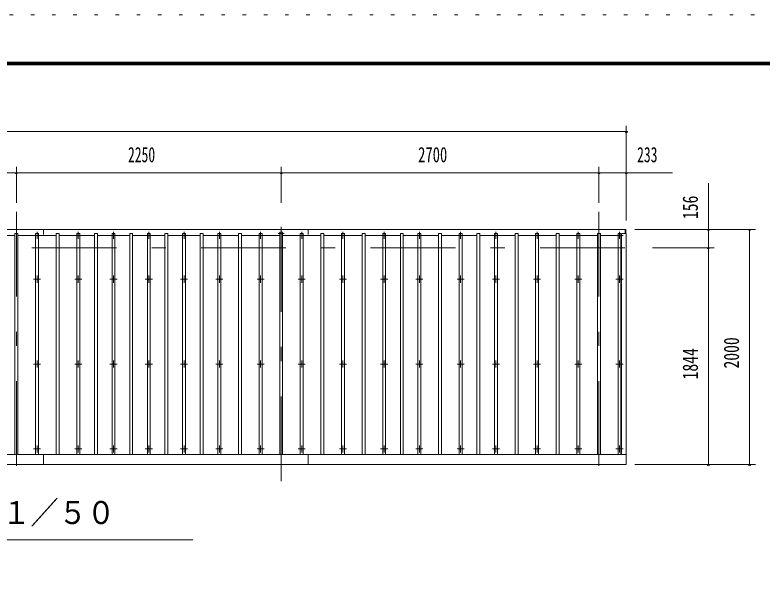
# Model space of a CAD drawing. Units: millimetres, scale not verified. Extents: x -26654 to 26660, y -10500 to 10500.
# Drawn here: x 4025 to 10374, y 5544 to 10500 of the extents above; entities that cross this region are included whole.
import ezdxf
from ezdxf.enums import TextEntityAlignment as Align

# ---------------------------------------------------------------- set-up
doc = ezdxf.new("R2010")
doc.units = ezdxf.units.MM
doc.header["$LTSCALE"] = 60
doc.linetypes.add('USER3', pattern=[24, 12, -5, 2, -5])
doc.linetypes.add('USER4', pattern=[3, 0.5, -2.5])
for name, color, linetype, lineweight in [('0-2_1-05BOLD', 7, 'Continuous', 18), ('0-3_1-25CENTER', 3, 'USER3', 18), ('0-4_1-45THIN', 4, 'Continuous', 18), ('0-5_1-55DIM', 3, 'Continuous', 18), ('0-C_F-F1PAPER', 5, 'Continuous', 18), ('0-D_F-E_J_ADD', 5, 'USER4', 18)]:
    doc.layers.add(name, color=color, linetype=linetype, lineweight=lineweight)
doc.styles.add('ＭＳ ゴシック', font='')
doc.styles.get('ＭＳ ゴシック').set_extended_font_data('MS Gothic')

msp = doc.modelspace()

# ---------------------------------------------------------------- linework, layer by layer
at = {"layer": '0-2_1-05BOLD'}
for p, q in [((4267.94, 8677.67), (4267.94, 8634.18)), ((6517.94, 8634.18), (6517.94, 8677.67)), ((9210.94, 8677.67), (9210.94, 8641.19)), ((9220.94, 6765.11), (-1445.06, 6765.11)), ((4267.94, 6765.11), (4267.94, 6677.67)), ((6517.94, 6677.67), (6517.94, 6765.11))]:
    msp.add_line(p, q, dxfattribs=at)
for points in [[(-1445.06, 8641.19), (-1445.06, 6677.67), (9220.94, 6677.67), (9220.94, 8641.19), (9180.94, 8641.19), (9180.94, 6765.11)], [(9215.94, 8641.19), (9215.94, 8677.67), (-1440.06, 8677.67), (-1440.06, 8641.19)]]:
    msp.add_lwpolyline(points, dxfattribs=at)
msp.add_arc((6287.94, 8642.67), 15, 325.5536, 214.4464, dxfattribs=at)
at = {"layer": '0-3_1-25CENTER'}
for p, q in [((4037.94, 8827.67), (4037.94, 6537.67)), ((6287.94, 6537.67), (6287.94, 8827.67)), ((8987.94, 8827.67), (8987.94, 6537.67)), ((4212.95, 8596.72), (4212.95, 8656.72)), ((4562.95, 8656.72), (4562.95, 8596.72)), ((4862.95, 8596.72), (4862.95, 8656.72)), ((5162.95, 8656.72), (5162.95, 8596.72)), ((5462.95, 8656.72), (5462.95, 8596.72)), ((5762.94, 8656.72), (5762.94, 8596.72)), ((6112.94, 8656.72), (6112.94, 8596.72)), ((6312.95, 8642.67), (6262.95, 8642.67)), ((6462.94, 8656.72), (6462.94, 8596.72)), ((6812.94, 8596.72), (6812.94, 8656.72)), ((7162.94, 8656.72), (7162.94, 8596.72)), ((7462.94, 8596.72), (7462.94, 8656.72)), ((7812.94, 8656.72), (7812.94, 8596.72)), ((8112.95, 8596.72), (8112.95, 8656.72)), ((8462.95, 8656.72), (8462.95, 8596.72)), ((8812.94, 8656.72), (8812.94, 8596.72)), ((9162.95, 8596.72), (9162.95, 8656.72)), ((4242.94, 8626.72), (4182.95, 8626.72)), ((4592.94, 8626.72), (4532.95, 8626.72)), ((4892.94, 8626.72), (4832.95, 8626.72)), ((5192.95, 8626.72), (5132.94, 8626.72)), ((5492.95, 8626.72), (5432.94, 8626.72)), ((5792.95, 8626.72), (5732.94, 8626.72)), ((6142.95, 8626.72), (6082.94, 8626.72)), ((6492.95, 8626.72), (6432.95, 8626.72)), ((6782.94, 8626.72), (6842.94, 8626.72)), ((7192.94, 8626.72), (7132.94, 8626.72)), ((7432.94, 8626.72), (7492.94, 8626.72)), ((7842.94, 8626.72), (7782.94, 8626.72)), ((8142.94, 8626.72), (8082.94, 8626.72)), ((8492.95, 8626.72), (8432.95, 8626.72)), ((8842.95, 8626.72), (8782.95, 8626.72)), ((9192.95, 8626.72), (9132.94, 8626.72)), ((-1592.05, 8521.68), (9367.94, 8521.68)), ((4182.95, 8254.17), (4242.94, 8254.17)), ((4212.95, 8284.17), (4212.95, 8224.17)), ((4532.95, 8254.17), (4592.94, 8254.17)), ((4562.95, 8284.17), (4562.95, 8224.17)), ((4832.95, 8254.17), (4892.94, 8254.17)), ((4862.95, 8284.17), (4862.95, 8224.17)), ((5132.94, 8254.17), (5192.95, 8254.17)), ((5162.95, 8284.17), (5162.95, 8224.17)), ((5432.94, 8254.17), (5492.95, 8254.17)), ((5462.95, 8284.17), (5462.95, 8224.17)), ((5732.94, 8254.17), (5792.95, 8254.17)), ((5762.94, 8284.17), (5762.94, 8224.17)), ((6082.94, 8254.17), (6142.95, 8254.17)), ((6112.94, 8284.17), (6112.94, 8224.17)), ((6432.95, 8254.17), (6492.95, 8254.17)), ((6462.94, 8224.17), (6462.94, 8284.17)), ((6782.94, 8254.17), (6842.94, 8254.17)), ((6812.94, 8284.17), (6812.94, 8224.17)), ((7132.94, 8254.17), (7192.94, 8254.17)), ((7162.94, 8284.17), (7162.94, 8224.17)), ((7432.94, 8254.17), (7492.94, 8254.17)), ((7462.94, 8284.17), (7462.94, 8224.17)), ((7782.94, 8254.17), (7842.94, 8254.17)), ((7812.94, 8224.17), (7812.94, 8284.17)), ((8082.94, 8254.17), (8142.94, 8254.17)), ((8112.95, 8284.17), (8112.95, 8224.17)), ((8432.95, 8254.17), (8492.95, 8254.17)), ((8462.95, 8224.17), (8462.95, 8284.17)), ((8782.95, 8254.17), (8842.95, 8254.17)), ((8812.94, 8284.17), (8812.94, 8224.17)), ((9132.94, 8254.17), (9192.95, 8254.17)), ((9162.95, 8284.17), (9162.95, 8224.17)), ((4212.95, 7502.51), (4212.95, 7562.51)), ((4562.95, 7562.51), (4562.95, 7502.51)), ((4862.95, 7502.51), (4862.95, 7562.51)), ((5162.95, 7562.51), (5162.95, 7502.51)), ((5462.95, 7562.51), (5462.95, 7502.51)), ((5762.94, 7562.51), (5762.94, 7502.51)), ((6112.94, 7502.51), (6112.94, 7562.51)), ((6462.94, 7562.51), (6462.94, 7502.51)), ((6812.94, 7502.51), (6812.94, 7562.51)), ((7162.94, 7562.51), (7162.94, 7502.51)), ((7462.94, 7502.51), (7462.94, 7562.51)), ((7812.94, 7562.51), (7812.94, 7502.51)), ((8112.95, 7502.51), (8112.95, 7562.51)), ((8462.95, 7562.51), (8462.95, 7502.51)), ((8812.94, 7562.51), (8812.94, 7502.51)), ((9162.95, 7562.51), (9162.95, 7502.51)), ((4242.94, 7532.51), (4182.95, 7532.51)), ((4592.94, 7532.51), (4532.95, 7532.51)), ((4892.94, 7532.51), (4832.95, 7532.51)), ((5192.95, 7532.51), (5132.94, 7532.51)), ((5492.95, 7532.51), (5432.94, 7532.51)), ((5792.95, 7532.51), (5732.94, 7532.51)), ((6142.95, 7532.51), (6082.94, 7532.51)), ((6492.95, 7532.51), (6432.95, 7532.51)), ((6782.94, 7532.51), (6842.94, 7532.51)), ((7192.94, 7532.51), (7132.94, 7532.51)), ((7432.94, 7532.51), (7492.94, 7532.51)), ((7842.94, 7532.51), (7782.94, 7532.51)), ((8142.94, 7532.51), (8082.94, 7532.51)), ((8492.95, 7532.51), (8432.95, 7532.51)), ((8842.95, 7532.51), (8782.95, 7532.51)), ((9192.95, 7532.51), (9132.94, 7532.51)), ((4242.94, 6810.85), (4182.95, 6810.85)), ((4212.95, 6780.85), (4212.95, 6840.85)), ((4592.94, 6810.85), (4532.95, 6810.85)), ((4562.95, 6840.85), (4562.95, 6780.85)), ((4892.94, 6810.85), (4832.95, 6810.85)), ((4862.95, 6780.85), (4862.95, 6840.85)), ((5192.95, 6810.85), (5132.94, 6810.85)), ((5162.95, 6840.85), (5162.95, 6780.85)), ((5492.95, 6810.85), (5432.94, 6810.85)), ((5462.95, 6840.85), (5462.95, 6780.85)), ((5792.95, 6810.85), (5732.94, 6810.85)), ((5762.94, 6840.85), (5762.94, 6780.85)), ((6142.95, 6810.85), (6082.94, 6810.85)), ((6112.94, 6840.85), (6112.94, 6780.85)), ((6492.95, 6810.85), (6432.95, 6810.85)), ((6462.94, 6840.85), (6462.94, 6780.85)), ((6782.94, 6810.85), (6842.94, 6810.85)), ((6812.94, 6780.85), (6812.94, 6840.85)), ((7192.94, 6810.85), (7132.94, 6810.85)), ((7162.94, 6840.85), (7162.94, 6780.85)), ((7432.94, 6810.85), (7492.94, 6810.85)), ((7462.94, 6780.85), (7462.94, 6840.85)), ((7842.94, 6810.85), (7782.94, 6810.85)), ((7812.94, 6840.85), (7812.94, 6780.85)), ((8142.94, 6810.85), (8082.94, 6810.85)), ((8112.95, 6780.85), (8112.95, 6840.85)), ((8492.95, 6810.85), (8432.95, 6810.85)), ((8462.95, 6840.85), (8462.95, 6780.85)), ((8842.95, 6810.85), (8782.95, 6810.85)), ((8812.94, 6840.85), (8812.94, 6780.85)), ((9192.95, 6810.85), (9132.94, 6810.85)), ((9162.95, 6840.85), (9162.95, 6780.85))]:
    msp.add_line(p, q, dxfattribs=at)
at = {"layer": '0-4_1-45THIN'}
for p, q in [((4025.44, 8626.18), (3875.44, 8626.18)), ((4200.44, 8626.18), (4050.44, 8626.18)), ((4375.45, 8626.18), (4225.44, 8626.18)), ((4550.45, 8626.18), (4400.45, 8626.18)), ((4700.45, 8626.18), (4575.45, 8626.18)), ((4850.45, 8626.18), (4725.45, 8626.18)), ((5000.44, 8626.18), (4875.45, 8626.18)), ((5150.45, 8626.18), (5025.45, 8626.18)), ((5300.44, 8626.18), (5175.45, 8626.18)), ((5450.45, 8626.18), (5325.45, 8626.18)), ((5600.44, 8626.18), (5475.44, 8626.18)), ((5750.44, 8626.18), (5625.45, 8626.18)), ((5925.44, 8626.18), (5775.45, 8626.18)), ((6100.44, 8626.18), (5950.44, 8626.18)), ((6275.44, 8626.18), (6125.44, 8626.18)), ((6450.44, 8626.18), (6300.44, 8626.18)), ((6625.44, 8626.18), (6475.44, 8626.18)), ((6800.45, 8626.18), (6650.44, 8626.18)), ((6975.44, 8626.18), (6825.45, 8626.18)), ((7150.45, 8626.18), (7000.44, 8626.18)), ((7300.44, 8626.18), (7175.45, 8626.18)), ((7450.45, 8626.18), (7325.44, 8626.18)), ((7625.44, 8626.18), (7475.45, 8626.18)), ((7800.44, 8626.18), (7650.44, 8626.18)), ((7950.44, 8626.18), (7825.45, 8626.18)), ((8100.45, 8626.18), (7975.44, 8626.18)), ((8275.44, 8626.18), (8125.45, 8626.18)), ((8450.44, 8626.18), (8300.45, 8626.18)), ((8625.44, 8626.18), (8475.44, 8626.18)), ((8800.44, 8626.18), (8650.45, 8626.18)), ((8975.44, 8626.18), (8825.44, 8626.18)), ((9150.45, 8626.18), (9000.45, 8626.18)), ((9175.45, 8626.18), (9180.94, 8626.18))]:
    msp.add_line(p, q, dxfattribs=at)
for points in [[(4025.44, 6765.11), (4025.44, 8641.19), (4050.44, 8641.19), (4050.44, 6765.11)], [(4200.45, 6765.11), (4200.45, 8641.19), (4225.45, 8641.19), (4225.45, 6765.11)], [(4375.45, 6765.11), (4375.45, 8641.19), (4400.45, 8641.19), (4400.45, 6765.11)], [(4550.45, 6765.11), (4550.45, 8641.19), (4575.45, 8641.19), (4575.45, 6765.11)], [(4700.45, 6765.11), (4700.45, 8641.19), (4725.45, 8641.19), (4725.45, 6765.11)], [(4850.45, 6765.11), (4850.45, 8641.19), (4875.45, 8641.19), (4875.45, 6765.11)], [(5000.44, 6765.11), (5000.44, 8641.19), (5025.45, 8641.19), (5025.45, 6765.11)], [(5150.45, 6765.11), (5150.45, 8641.19), (5175.45, 8641.19), (5175.45, 6765.11)], [(5300.44, 6765.11), (5300.44, 8641.19), (5325.45, 8641.19), (5325.45, 6765.11)], [(5450.45, 6765.11), (5450.45, 8641.19), (5475.44, 8641.19), (5475.44, 6765.11)], [(5600.44, 6765.11), (5600.44, 8641.19), (5625.45, 8641.19), (5625.45, 6765.11)], [(5750.44, 6765.11), (5750.44, 8641.19), (5775.45, 8641.19), (5775.45, 6765.11)], [(5925.44, 6765.11), (5925.44, 8641.19), (5950.44, 8641.19), (5950.44, 6765.11)], [(6100.44, 6765.11), (6100.44, 8641.19), (6125.44, 8641.19), (6125.44, 6765.11)], [(6275.44, 6765.11), (6275.44, 8641.19), (6300.44, 8641.19), (6300.44, 6765.11)], [(6450.44, 6765.11), (6450.44, 8641.19), (6475.44, 8641.19), (6475.44, 6765.11)], [(6625.44, 6765.11), (6625.44, 8641.19), (6650.44, 8641.19), (6650.44, 6765.11)], [(6800.45, 6765.11), (6800.45, 8641.19), (6825.45, 8641.19), (6825.45, 6765.11)], [(6975.44, 6765.11), (6975.44, 8641.19), (7000.44, 8641.19), (7000.44, 6765.11)], [(7150.45, 6765.11), (7150.45, 8641.19), (7175.45, 8641.19), (7175.45, 6765.11)], [(7300.44, 6765.11), (7300.44, 8641.19), (7325.44, 8641.19), (7325.44, 6765.11)], [(7450.45, 6765.11), (7450.45, 8641.19), (7475.45, 8641.19), (7475.45, 6765.11)], [(7625.44, 6765.11), (7625.44, 8641.19), (7650.44, 8641.19), (7650.44, 6765.11)], [(7800.44, 6765.11), (7800.44, 8641.19), (7825.45, 8641.19), (7825.45, 6765.11)], [(7950.44, 6765.11), (7950.44, 8641.19), (7975.44, 8641.19), (7975.44, 6765.11)], [(8100.45, 6765.11), (8100.45, 8641.19), (8125.45, 8641.19), (8125.45, 6765.11)], [(8275.44, 6765.11), (8275.44, 8641.19), (8300.45, 8641.19), (8300.45, 6765.11)], [(8450.44, 6765.11), (8450.44, 8641.19), (8475.44, 8641.19), (8475.44, 6765.11)], [(8625.44, 6765.11), (8625.44, 8641.19), (8650.45, 8641.19), (8650.45, 6765.11)], [(8800.44, 6765.11), (8800.44, 8641.19), (8825.44, 8641.19), (8825.44, 6765.11)], [(8975.45, 6765.11), (8975.45, 8641.19), (9000.45, 8641.19), (9000.45, 6765.11)], [(9150.45, 6765.11), (9150.45, 8641.19), (9175.45, 8641.19), (9175.45, 6765.11)]]:
    msp.add_lwpolyline(points, dxfattribs=at)
at = {"layer": '0-5_1-55DIM'}
for p, q in [((9220.94, 8752.68), (9220.94, 9558.67)), ((9220.94, 9508.67), (-1445.05, 9508.67)), ((9230.94, 9508.67), (9210.94, 9508.67)), ((4037.94, 9208.67), (4037.94, 8902.68)), ((6287.94, 8902.68), (6287.94, 9208.67)), ((8987.94, 9208.67), (8987.94, 8902.68)), ((-1837.56, 9158.67), (9613.44, 9158.67)), ((4047.94, 9158.67), (4027.94, 9158.67)), ((6297.94, 9158.67), (6277.94, 9158.67)), ((8997.94, 9158.67), (8977.94, 9158.67)), ((9230.94, 9158.67), (9210.94, 9158.67)), ((9917.94, 9070.17), (9917.94, 6677.67)), ((10317.94, 8677.67), (9292.94, 8677.67)), ((9927.94, 8677.67), (9907.94, 8677.67)), ((9917.94, 8521.68), (9917.94, 8677.67)), ((10277.94, 8677.67), (10257.94, 8677.67)), ((10267.94, 6677.67), (10267.94, 8677.67)), ((10267.94, 6677.67), (10267.94, 8677.67)), ((9442.95, 8521.68), (9967.94, 8521.68)), ((9927.94, 8521.67), (9907.94, 8521.67)), ((9917.94, 6677.67), (9917.94, 8521.68)), ((9292.94, 6677.67), (10317.94, 6677.67)), ((9927.94, 6677.67), (9907.94, 6677.67)), ((10277.94, 6677.67), (10257.94, 6677.67)), ((5537.94, 6037.67), (2237.94, 6037.67))]:
    msp.add_line(p, q, dxfattribs=at)
for centre in [(9220.94, 9508.67), (4037.94, 9158.67), (6287.94, 9158.67), (8987.94, 9158.67), (9220.94, 9158.67), (9917.94, 8677.67), (10267.94, 8677.67), (9917.94, 8521.67), (9917.94, 6677.67), (10267.94, 6677.67)]:
    msp.add_arc(centre, 10, 180, 0, dxfattribs=at)
at = {"layer": '0-C_F-F1PAPER'}
for points in [[(26160.28, -10000), (-2539.72, -10000), (-2539.72, 10100), (26160.28, 10100)], [(26157.78, -9997.5), (26157.78, 10097.5), (-2537.22, 10097.5), (-2537.22, -9997.5)], [(26155.28, -9995), (26155.28, 10095), (-2534.72, 10095), (-2534.72, -9995)], [(26152.78, -9992.5), (-2532.22, -9992.5), (-2532.22, 10092.5), (26152.78, 10092.5)], [(26150.28, -9990), (26150.28, 10090), (-2529.72, 10090), (-2529.72, -9990)], [(26147.78, -9987.5), (-2527.22, -9987.5), (-2527.22, 10087.5), (26147.78, 10087.5)], [(26145.28, -9985), (26145.28, 10085), (-2524.72, 10085), (-2524.72, -9985)], [(26142.78, -9982.5), (-2522.22, -9982.5), (-2522.22, 10082.5), (26142.78, 10082.5)], [(26140.28, -9980), (-2519.72, -9980), (-2519.72, 10080), (26140.28, 10080)], [(26137.78, -9977.5), (-2517.22, -9977.5), (-2517.22, 10077.5), (26137.78, 10077.5)], [(26135.28, -9975), (26135.28, 10075), (-2514.72, 10075), (-2514.72, -9975)]]:
    msp.add_lwpolyline(points, close=True, dxfattribs=at)
at = {"layer": '0-D_F-E_J_ADD'}
msp.add_lwpolyline([(26660.28, -10500), (-3039.72, -10500), (-3039.72, 10500), (26660.28, 10500)], close=True, dxfattribs=at)

# ---------------------------------------------------------------- texts
at = {"layer": '0-5_1-55DIM', "color": 7, "style": 'ＭＳ ゴシック'}
for s, height, width, p in [('2250', 130.2, 0.65, (4986.26, 9208.67)), ('2700', 130.2, 0.7, (7451.34, 9208.67)), ('233', 130.2, 0.65, (9312.77, 9208.67)), ('屋根伏図\u3000Ｓ＝１／５０', 195.4, 0.9, (2237.94, 6114.32))]:
    msp.add_text(s, height=height, dxfattribs=dict(at, width=width)).set_placement(p, align=Align.BOTTOM_LEFT)
at = {"layer": '0-5_1-55DIM', "color": 7, "style": 'ＭＳ ゴシック', "width": 0.75}
for s, p in [('156', (9867.94, 8765.03)), ('2000', (10217.94, 7494.64)), ('1844', (9867.94, 7402.12))]:
    msp.add_text(s, height=130.2, rotation=90, dxfattribs=at).set_placement(p, align=Align.BOTTOM_LEFT)

doc.saveas('drawing.dxf')
